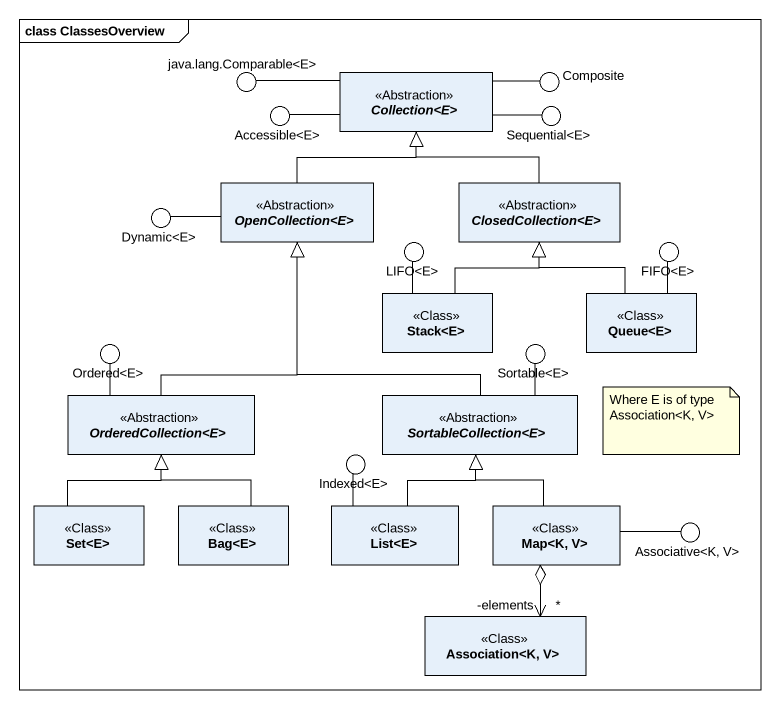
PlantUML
@startuml
mainframe class ClassesOverview
allowmixing
hide circle
hide empty members
() "java.lang.Comparable<E>" as java_lang_Comparable_E
abstract class "Collection<E>" as Collection_E <<Abstraction>>
() Composite
() "Accessible<E>" as Accessible_E
() "Sequential<E>" as Sequential_E
abstract class "OpenCollection<E>" as OpenCollection_E <<Abstraction>>
abstract class "ClosedCollection<E>" as ClosedCollection_E <<Abstraction>>
() "Dynamic<E>" as Dynamic_E
() "LIFO<E>" as LIFO_E
() "FIFO<E>" as FIFO_E
class "Stack<E>" as Stack_E <<Class>>
class "Queue<E>" as Queue_E <<Class>>
() "Ordered<E>" as Ordered_E
() "Sortable<E>" as Sortable_E
abstract class "OrderedCollection<E>" as OrderedCollection_E <<Abstraction>>
abstract class "SortableCollection<E>" as SortableCollection_E <<Abstraction>>
() "Indexed<E>" as Indexed_E
class "Set<E>" as Set_E <<Class>>
class "Bag<E>" as Bag_E <<Class>>
class "List<E>" as List_E <<Class>>
class "Map<K, V>" as Map_K_V <<Class>>
() "Associative<K, V>" as Associative_K_V
class "Association<K, V>" as Association_K_V <<Class>>
Collection_E -left- java_lang_Comparable_E
Collection_E -right- Composite
Collection_E -left- Accessible_E
Collection_E -right- Sequential_E
OpenCollection_E -up-|> Collection_E
OpenCollection_E -left- Dynamic_E
ClosedCollection_E -up-|> Collection_E
Stack_E -up-|> ClosedCollection_E
Stack_E -up- LIFO_E
Queue_E -up-|> ClosedCollection_E
Queue_E -up- FIFO_E
OrderedCollection_E -up-|> OpenCollection_E
OrderedCollection_E -up- Ordered_E
SortableCollection_E -up-|> OpenCollection_E
SortableCollection_E -up- Sortable_E
Set_E -up-|> OrderedCollection_E
Bag_E -up-|> OrderedCollection_E
List_E -up-|> SortableCollection_E
List_E -up- Indexed_E
Map_K_V -up-|> SortableCollection_E
Map_K_V -right- Associative_K_V
Map_K_V o--> "-elements\n*" Association_K_V
note as N1
  Where E is of type Association<K, V>
end note
@enduml
